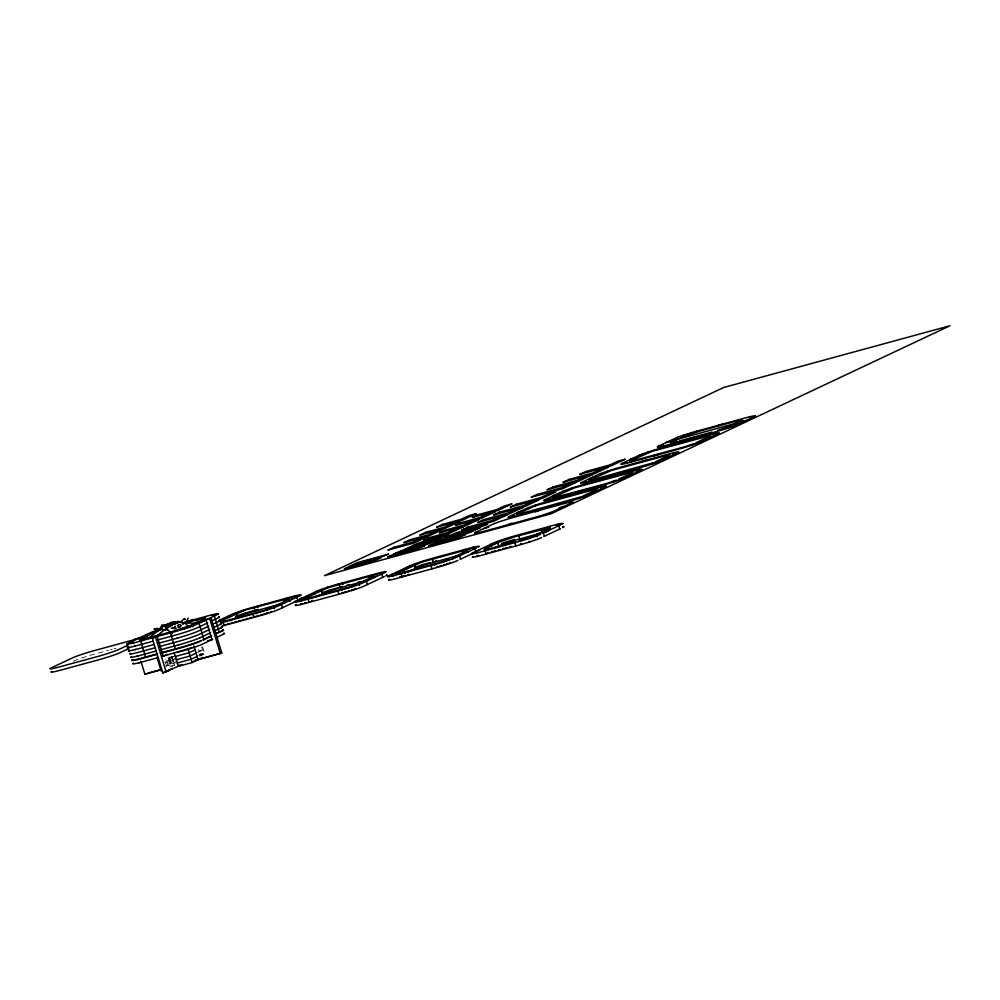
<?xml version="1.0" encoding="UTF-8"?>
<svg xmlns="http://www.w3.org/2000/svg" width="1000" height="1000" viewBox="0 0 1000 1000"><rect width="100%" height="100%" fill="white"/><g stroke="black" fill="none" stroke-linecap="round" stroke-linejoin="round"><path stroke-width="0.75" stroke-dasharray="5 3.75" d="M174.5 629.275L175.613 626.85M177.625 627.238L178.825 624.625L174.075 628.4M172.275 628.737L175.837 625.913M179.112 627.312L181.55 625.375M173.6 656.612L165.062 659.275M172.575 658.112L166.588 660.938L170.362 659.912L165.15 661.612M176.85 657.6L169.975 660.837L174.3 659.663M173.575 661.4L167.587 664.212L171.363 663.188L166.15 664.9M177.85 660.875L170.987 664.112L175.3 662.938M197.525 652.5L203.512 649.675L197.987 651.175M198.525 655.775L204.513 652.95L199 654.463M199.7 656.237L203.812 654.3L201.6 647.062M73.288 661.237L73.675 661.062A17.188 1.137 -17 0 1 94.8 654.013L108.462 650.288M179.938 624.362L181.35 623.975M173.837 628.725L176.025 628.125M174.375 628.75L175.525 628.65M177.887 627.612L179.737 627.112M110.325 649.775L112.188 649.275M114.05 648.763L115.9 648.25M170.413 657.163L173.3 656.375M166.062 662.55L172.975 660.675M203.812 654.3L200.5 655.2L198.725 649.412M165.688 666.213L173.975 663.95M170.625 627.825L176.713 627.913M171.1 628.45L175.538 628.513M179.537 624.288L181.625 626.188M177.113 624.862L180.512 627.975M202.587 646.663L205.1 654.862M175.463 626.275L176.213 628.737M174.312 625.887L175.312 629.175M172.075 656.462L174.587 664.675L168.6 667.5L165.662 657.925M171.637 656.287L174.562 665.863M169.438 656.888L172.375 666.475M169.062 657.825L171.575 666.025M168 657.575L170.512 665.775M165.062 661.338L166.737 666.812M179.75 625.4L180.037 626.763M172.3 627.413A7.738 3.212 74.7 0 0 172.688 628.725A7.738 3.212 74.7 0 0 172.338 627.65M178.15 624.663A7.738 3.212 74.7 0 1 178.925 627.6M175.287 626.263A7.738 3.212 74.7 0 1 175.9 628.987"/><path stroke-width="1.5" d="M175.1 623.513L174.05 623.525M160.012 628.725L161.812 625.3M155.312 637.087L166.262 628.4L168.062 624.975L169.45 624.562M188.225 618.088L186.425 621.512L182.775 624.412M164.662 626.775L178.075 622.775M670.512 442.638L684.312 436.1L701.275 430.7A34.775 2.3 -17 0 1 704.25 429.875L730.312 422.762A34.775 2.3 -17 0 1 733.162 421.987L742.275 420.075L729.912 426.2L717.6 430.425M139.787 639.663L140.9 638.938A34.775 2.3 -17 0 1 142.025 638.375L153.325 633.05A34.775 2.3 -17 0 1 154.725 632.413L158.5 630.9M205.613 618.15L204.613 618.787A34.775 2.3 -17 0 1 203.412 619.375L192.125 624.7A34.775 2.3 -17 0 1 190.725 625.337L171.325 631.8M484.188 549.425L485.3 548.688A34.775 2.3 -17 0 1 486.438 548.125L497.725 542.8A34.775 2.3 -17 0 1 499.125 542.175L515.962 536.425L550.013 527.638M550.05 527.863L548.95 528.575A34.775 2.3 -17 0 1 547.812 529.138L536.525 534.462A34.775 2.3 -17 0 1 535.125 535.087L518.913 540.662M165.487 629.65L173.35 623.688M175.7 623.413C172.675 623.55 178.925 622.275 174.013 623.462L174.662 623.312M180 622.475L184.562 618.525M292.75 597.55L291.962 597.987M302.538 599.487L328.6 587.525L377.438 574.212M377.738 574.362L376.95 574.8M395.712 574.062L421.763 562.1L470.6 548.8M148.55 638.45L164.4 625.4L167.05 624.538M516.688 514.525L536.875 505.05L535.662 505.3M552.225 497.775L574.763 487.75L633.362 471.875M589.075 480.4L611.613 470.387L670.212 454.5M629.462 461.362L652 451.35L710.6 435.462M710.612 435.8L710.037 436.087M131.337 643.012L133.713 642.337L131.412 643.05M242.25 610.825L292.45 597.413M243.3 614.15L244.425 613.675M266.413 609.8L265.675 610.087L268.05 609.412M329.625 586.95L327.3 587.6L328.45 587.375M354.012 589.513L351.875 590.188L352.825 589.763M547.537 499.575L549.9 498.85L547.55 499.625M570.037 488.975L572.425 488.288M606.888 471.6L608.138 471.15M624.775 463.175L627.15 462.45L624.85 463.212M443.825 561.475L446.2 560.8L443.862 561.512M647.288 452.562L649.663 451.887L648.363 452.175M472.312 548.05L474.688 547.325L472.4 548.088M650.1 464.275L652.463 463.55L650.15 464.325M672.6 453.675L674.987 453L673.775 453.25M729.188 427.45L726.912 428.15L729.2 427.388M557.35 524.925L558.5 524.45M177.75 621.775L184.75 623.013L198.088 623.212M177.725 621.788L176.925 622.188M174.6 622.513L173.45 622.325L175.4 622.5M175.125 622.562L174.55 623.312M165.037 626.475L166.363 625.913M268.012 609.362L260.5 611.413M572.362 488.325L571.25 488.713M475.875 532.25L492.562 524.388A17.175 1.137 -17 0 1 493.938 523.787L494.65 523.5M544.925 499.7L561.625 491.825A17.175 1.137 -17 0 1 582.938 484.75M622.175 463.288L638.862 455.425A17.175 1.137 -17 0 1 660.175 448.338M658.512 446.163L675.2 438.3A17.175 1.137 -17 0 1 696.513 431.213M605.2 487L603.6 487.762M640.75 470.238L639.138 471.012M717.987 433.837L701.3 441.7A17.175 1.137 -17 0 1 679.975 448.787L630.7 462.225M219.325 621.15L212.537 624.362M221.337 627.712L214.537 630.925M300.025 599.45L300.75 599.1A17.212 1.137 -17 0 0 301.913 598.425M561 524.688L561.725 524.338A17.212 1.137 -17 0 0 562.875 523.663M221.3 631.013L222.213 630.588A17.212 1.137 -17 0 0 223.363 629.9M299.662 599.625L295.538 601.213A17.175 1.137 -17 0 0 294.312 601.912M220.512 631.862L222.338 630.988A17.212 1.137 -17 0 0 223.487 630.312M384.288 576.613L364.325 586A17.188 1.137 -17 0 1 343.212 593.05M476.45 547.913L458.438 556.4M477.45 551.188L476.712 551.538M560.262 525.037L543.013 533.175M220.5 621.213L244.15 610.538M219.825 631.712L215.538 634.212M219.638 631.8L215.062 633.962M298.55 600.15L279.35 609.188A17.188 1.137 -17 0 1 258.225 616.237L221.375 626.287M374.613 575.913L358.488 583.525M668.438 455.7L655.3 461.887M570.087 503.562L571.688 502.788A17.188 1.137 -17 0 0 572.837 502.125M162.425 628.462A17.188 1.137 -17 0 0 149.562 633.075L128.125 643.162A17.175 1.137 -17 0 0 126.9 643.863M127.9 645.212L119.05 649.375A17.188 1.137 -17 0 1 97.925 656.425L59.462 666.912A17.175 1.137 -17 0 1 57.05 667.55L56.15 667.775A17.212 1.137 -17 0 1 50.175 668.838M128.9 648.5L120.05 652.663A17.188 1.137 -17 0 1 98.938 659.712L60.462 670.2A17.175 1.137 -17 0 1 58.05 670.825L57.088 671.075A17.212 1.137 -17 0 1 51.175 672.125M177.725 666.162L179.938 665.55L162.875 672.938L152.25 638.2L153.887 637.425M188.238 621.237L193.2 619.55L191.562 620.325M152.25 638.2L157.213 636.512L163.225 656.213L167.262 654.312M126.962 644.15A17.175 1.137 -17 0 0 136.325 642.212L174.825 631.712A17.188 1.137 -17 0 0 195.888 624.675L217.325 614.587A17.212 1.137 -17 0 0 218.475 613.9M207.525 640.85L211.975 639.637L205.963 619.95L211.175 618.237L221.8 652.987L194.325 660.763M207.688 622.888L196.912 627.95A17.188 1.137 -17 0 1 175.787 635L156.55 640.25M211.525 621.075L218.325 617.863A17.212 1.137 -17 0 0 219.475 617.188M219.275 620.288L231.962 614.312A17.188 1.137 -17 0 1 253.088 607.263L291.55 596.775A17.175 1.137 -17 0 1 293.975 596.138L294.925 595.9A17.212 1.137 -17 0 1 300.85 594.85M208.688 626.175L197.913 631.237A17.188 1.137 -17 0 1 176.8 638.288M209.688 629.45L198.925 634.525A17.188 1.137 -17 0 1 177.8 641.575L158.562 646.812M213.538 627.638L220.325 624.425A17.212 1.137 -17 0 0 221.488 623.75M229.75 620.6L245.162 613.812L244.475 613.85M210.688 632.737L199.925 637.8M210.875 635.938L203.125 639.587M289.438 599.2L273.312 606.8M211.7 636.025L202.862 640.175M220.375 623.013L257.25 612.95A17.188 1.137 -17 0 0 278.312 605.913L299.75 595.825A17.212 1.137 -17 0 0 300.9 595.138M191.688 647.738L161.562 656.663M212.7 639.3L201.938 644.362A17.188 1.137 -17 0 1 180.812 651.413L177 652.45M216.55 637.487L223.337 634.275A17.212 1.137 -17 0 0 224.5 633.6M298.113 600L316.95 591.125M195.087 649.887L189.1 652.712L175.287 656.475M140.912 661.225L144.9 674.25L146.337 673.575M196.088 653.175L190.1 656L176.287 659.762M314.738 597.413L315.688 596.962M316.65 596.512L330.95 590.363L364.35 581.112M197.087 656.45L191.1 659.275L177.3 663.05M162.875 672.938L172.488 668.4M174.112 652.638L178.3 666.325L192.113 662.562L198.1 659.737L193.912 646.05M199.537 659.062L203.125 657.362M366.025 581.462L384.738 572.638A17.212 1.137 -17 0 0 385.887 571.95M671.225 440.913L666.15 442.55M410.125 565.7L388.713 575.8A17.212 1.137 -17 0 0 387.55 576.475M406.938 572.45L407.9 571.987M408.862 571.538L423.787 565.05L457.512 555.7M507.55 524.875L512.2 523.275L510.562 524.05M536.987 510.988L535.35 511.763L540.013 510.175M541.062 509.075L545.712 507.475L544.087 508.25M570.513 495.2L568.875 495.962L573.525 494.375M576.613 492.325L581.263 490.725L579.625 491.5M606.05 478.438L604.412 479.212L609.075 477.612M613.45 474.95L618.112 473.363L616.475 474.125M642.9 461.075L641.263 461.85L645.913 460.25M653.85 455.913L658.5 454.325L656.862 455.087M683.288 442.038L681.65 442.812L686.312 441.213M690.188 438.787L694.837 437.188L693.2 437.962M719.625 424.913L718 425.675L722.65 424.087M467.6 550.588L452.025 557.925L452.525 559.562M582.913 496.012L595.812 489.938M618.462 479.263L631.362 473.175M695.7 442.85L708.6 436.775M742.913 421.35L741.6 421.962L745.375 420.938M556.938 509.75L569.85 503.675M590.462 493.95L603.362 487.875M626 477.2L638.9 471.125M662.85 459.837L677.588 452.875A17.188 1.137 -17 0 0 678.737 452.212M562.812 523.362A17.212 1.137 -17 0 0 556.95 524.4L555.938 524.663A17.175 1.137 -17 0 0 553.525 525.3L515.025 535.8A17.188 1.137 -17 0 0 493.963 542.825L472.525 552.925A17.212 1.137 -17 0 0 471.375 553.6M460.2 559.325L473.075 553.25M475 552.35L476.337 551.712M493.787 548.413L494.5 548.088M495.913 547.413L498.725 546.087A34.775 2.3 -17 0 1 500.125 545.45L513.763 540.638L540.812 533.175M544.012 536.45L560.15 528.85M590.225 494.062L588.513 494.862A17.175 1.137 -17 0 1 587.137 495.45L586.475 495.725A17.212 1.137 -17 0 1 567.3 501.9L517.913 515.388A17.188 1.137 -17 0 1 508.338 517.388M625.763 477.312L624.062 478.113A17.175 1.137 -17 0 1 622.688 478.7L621.962 478.988M662.613 459.95L660.9 460.737A17.175 1.137 -17 0 1 639.587 467.825M556.7 509.862L555 510.662A17.175 1.137 -17 0 1 553.625 511.25L553.013 511.5A17.212 1.137 -17 0 1 533.787 517.7L484.4 531.188A17.188 1.137 -17 0 1 474.825 533.188M170.7 622.5L174.312 622.075M365.262 581.825L363.325 582.725A17.188 1.137 -17 0 1 342.2 589.775M201.2 640.487L200.925 641.087A17.188 1.137 -17 0 1 179.8 648.138L160.562 653.375M457.663 556.763L456.5 557.3M271.05 607.85L266.15 609.688M201 640.588L200.8 640.675A17.188 1.137 -17 0 1 179.675 647.725L160.438 652.975M356.037 584.663L351.138 586.5M653.8 462.6L589.237 480.7M449.2 559.237L438.65 562.8M450.213 562.525L449.562 562.812M457.887 560.4L457.5 560.588A17.188 1.137 -17 0 1 436.375 567.638L397.912 578.125A17.175 1.137 -17 0 1 395.5 578.763L394.538 579A17.212 1.137 -17 0 1 388.625 580.05M540.7 534.25L540.312 534.425A17.188 1.137 -17 0 1 519.188 541.475L480.725 551.975A17.175 1.137 -17 0 1 478.312 552.6L477.413 552.825A17.212 1.137 -17 0 1 471.438 553.9M541.712 537.537L541.312 537.712A17.188 1.137 -17 0 1 520.188 544.763L481.725 555.25A17.175 1.137 -17 0 1 479.312 555.887L478.35 556.125A17.212 1.137 -17 0 1 472.438 557.175M581.287 496.775L516.788 514.825M693.825 443.725L683.375 447.2M616.55 480.15L606.125 483.612M245.538 613.475L244.9 613.713M168.337 625.538C173.725 623.737 168.05 626.688 165.637 626.812A7.738 3.212 74.7 0 0 165.75 627.575M271.188 611.512L270.462 611.8M168.337 626.075L168.137 625.413L170.463 624.625A8.725 1.663 -12.2 0 0 178.275 622.025M676.575 437.7L677.288 437.413M640.238 454.825L640.95 454.55M563 491.238L563.713 490.95M736.213 425.188L735.55 425.45M699.875 442.312L699.212 442.587M659.475 461.35L658.812 461.625M160.012 629.5L161.513 629.012M580.625 482.987A17.188 1.137 -17 0 1 581.7 482.35L598.462 474.462A17.175 1.137 -17 0 1 599.837 473.875L600.55 473.587M421.475 565L422.975 564.513M622.013 478.963L622.062 478.95A17.212 1.137 -17 0 1 602.85 485.15L553.45 498.638A17.188 1.137 -17 0 1 543.888 500.637M355.775 588.488L354.6 588.938M423.363 564.538L421.562 565.075M478.75 555.525L476.863 556.087L478.338 555.5M447.775 563.513L446.5 563.9M536.2 505.525L597.825 488.625M167.338 624.562L170.225 623.587M170.375 623.538L173.062 622.525M167.55 625.475L173.475 623.6L167.175 625.212M173.775 624.038L178.05 622.55M169.838 623.562L171.85 622.775M169.675 623.775L168.175 624.288M536.375 505.25L534.525 505.712L535.8 505.438M268.512 612.513L266.6 613.162M169.625 623.475L171.7 622.812L172.087 624.012M172.087 622.775L172.562 622.625M178.35 622.45L180.125 621.862M352.912 589.525L351.587 589.975M170.925 624.462L172.062 624.138M329.412 590.487L328.263 590.962L329.975 590.487M421.712 561.925C418.225 562.8 425.037 560.95 421.575 561.788M351.388 586.613L350.8 586.825L353.038 586.225L345.487 588.225M160.525 629.475L167.562 629.938M245.238 613.787L279.363 604.3M300.487 604.062L302.125 603.612L300.538 604.212M530.288 541.487L528.925 541.888L529.725 541.487M444.837 564.525L443.5 564.95M172.138 623.837L171.337 624.038L173.6 623.65M173.4 623.675L171.025 624.263M243.738 610.475L242.3 610.862M691.488 444.875C695.238 443.988 689.013 445.45 691.8 444.95M513.162 515.913C509.562 517.263 516.512 514.812 513.3 516.05M265.512 613.5L263.475 614.125M476.812 552.375C480.613 551.438 473.475 553.25 476.95 552.513M528.95 538.325C531.613 537.3 526.038 539.263 528.812 538.188M673.913 453.387L672.65 453.713M578.875 497.975C575.462 499.35 582.625 496.788 578.837 498.175M212.812 615.025C216.5 614.087 209.375 616.05 213.038 615.138M505.487 538.888C501.75 540.275 509.212 537.788 505.262 539.138M267.887 613.112C271.175 611.85 264.35 614.25 268.012 612.9M393.175 575.188C389.963 576.487 396.65 574.087 392.962 575.438M349.825 590.525L348.462 590.938M648.413 452.337L647.325 452.612M608.013 471.375L609.25 470.875L606.925 471.65M585.425 482.013C589.237 480.625 582.325 483.013 585.638 481.763M571.3 488.525L570.05 489.012M637.013 470.588C633.375 472 640.75 469.438 636.8 470.838M614.513 481.2C610.725 482.6 618.088 480.037 614.388 481.413M601.388 487.375C603.975 486.712 598.3 488.288 601.425 487.537M328.413 587.212L329.613 586.912M557.263 524.95L556.275 525.112L558.4 524.462M352.788 589.95L353.762 589.5M162.062 625.225L163.137 624.938M441.712 565.487L439.575 566.1M521.4 543.513L520.55 543.763M262.15 614.513L260.55 614.95M711.938 432.075L711.562 432.175A34.775 2.3 -17 0 1 708.587 433L682.525 440.112A34.775 2.3 -17 0 1 679.675 440.875L679.5 440.925M171 624.138L170.338 624.312M696.425 431.25L745.8 417.775A17.188 1.137 -17 0 1 755.375 415.775M716.413 431.625L667.038 445.1A17.188 1.137 -17 0 1 657.463 447.1M660.088 448.375L709.463 434.9M639.675 467.788L590.3 481.262A17.188 1.137 -17 0 1 580.725 483.263M582.837 484.775L632.225 471.312A17.188 1.137 -17 0 1 641.8 469.3M338.038 584.087L376.538 573.587A17.175 1.137 -17 0 1 378.95 572.95L379.913 572.712M432.762 561.8L433.862 561.5M505.925 542.513L505.275 542.663M260.338 611.45L220.487 622.3M345.325 588.263L302.863 599.625M438.488 562.837L396.012 574.212M342.238 589.763L303.738 600.262A17.175 1.137 -17 0 1 294.375 602.2M435.4 564.338L396.912 574.837A17.175 1.137 -17 0 1 394.487 575.475L393.525 575.712M346.325 591.55L344.475 592.05M176.825 638.275L157.55 643.538M343.237 593.038L304.738 603.538A17.175 1.137 -17 0 1 295.375 605.487M178.837 644.837L159.562 650.1M666.8 442.25L746.688 420.312M631.112 459.062L634.888 458.038L629.812 459.675M710.35 437.45L705.263 439.087L709.038 438.062M682.775 447.362L629.6 461.662M590.725 478.1L594.5 477.075L589.412 478.725M669.95 456.488L664.875 458.125L668.65 457.1M553.875 495.475L557.65 494.438L552.575 496.087M633.112 473.85L628.025 475.5L631.8 474.462M605.538 483.775L552.362 498.062M518.337 512.225L522.112 511.2L517.025 512.837M597.562 490.6L592.487 492.25L596.263 491.225M484.812 528.025L488.587 526.987L483.512 528.638M564.05 506.4L558.962 508.05L562.737 507.025M174.013 622.15L174.412 622.888M184.325 622.3L209.125 615.538A17.175 1.137 -17 0 1 211.537 614.9L212.5 614.663A17.212 1.137 -17 0 1 218.412 613.612M186.975 622.438L205.613 617.875M139.488 637.8L134.275 639.513L138.05 638.475M207.4 619.275L211.175 618.237M256.262 609.963L257.9 609.513M340.7 586.925L342.35 586.475M347.163 585.163L349.012 584.65M358.312 582.112L360.175 581.6M435.513 561.05L436.538 560.55M493.038 547.75L515.538 541.613M152.838 641.263L137.325 645.5A17.175 1.137 -17 0 1 127.963 647.438M258.45 615.525L257.013 615.475M438.175 566.487L436.6 566.925M494.038 551.038L495.438 550.65M498.25 549.888L499.663 549.5M502.475 548.737L503.875 548.35M505.288 547.962L506.7 547.587M509.513 546.812L510.913 546.438M227.375 624.012L229.237 623.5M231.088 623L232.95 622.487M234.812 621.975L236.675 621.475M238.538 620.962L240.387 620.462M242.25 619.95L244.112 619.438M245.975 618.938L247.838 618.425M249.688 617.925L251.55 617.413M253.412 616.9L255.275 616.4M311.575 601.038L312.238 600.413M342.9 592.487L342.05 592.5M405.262 575.475L403.438 575.962M407.388 574.888L409.25 574.388M153.837 644.55L138.325 648.775A17.175 1.137 -17 0 1 128.963 650.713M154.838 647.837L139.338 652.062A17.175 1.137 -17 0 1 136.912 652.688L135.963 652.938A17.212 1.137 -17 0 1 130.037 653.988M155.838 651.112L140.338 655.337A17.175 1.137 -17 0 1 130.975 657.275M157.463 653.787L141.213 658.213A17.175 1.137 -17 0 1 138.8 658.85L137.838 659.087A17.212 1.137 -17 0 1 131.925 660.138M156.85 654.4L141.337 658.625A17.175 1.137 -17 0 1 131.975 660.562M157.85 657.675L142.338 661.9A17.175 1.137 -17 0 1 132.975 663.85M147.787 673.175L160.8 669.625M195.763 660.088L221.8 652.987M144.9 674.25L160.8 669.912M177.75 665.825L182.075 664.65M166.15 671.4L169.462 670.487M225.55 624.513L223.463 625.075M309.75 601.525L308.45 601.888M245.025 613.513L243.337 614.138M401.362 576.525L399.588 576.987M492.275 547.962L484.3 549.637M492.362 551.487L491.463 551.725M677.837 441.35L670.612 442.812M171.9 624.038L173.062 623.75M472.125 547.525L473.088 547.288M133.825 642.862L133.012 643.075M301.25 600.913L300.363 601.138M134.838 646.15L133.95 646.375M302.325 604.175L301.425 604.4M135.912 649.412L135.075 649.625M137.925 655.975L137.088 656.188M138.85 659.275L138.025 659.488M139.925 662.537L138.963 662.775M135.125 639.487L135.638 639.362A17.212 1.137 -17 0 1 140.512 638.35M169.488 625.712L173.2 624.438M306.038 602.5L304.6 602.812M169.425 625.725L171.863 625.112A7.738 3.212 74.7 0 0 171.962 625.875M488.312 552.487L487.475 552.663M154.787 628.812L157.762 628.375M166.875 625.2L164.45 625.9M160.188 630.125L153.963 629M157.65 628.625L161.35 629.188M139.887 639.888L171.137 631.862L171.8 634.05M180.375 621.788L183.55 622.863M174.812 622.312L174.913 622.337A9.062 0.762 -15 0 0 175.625 621.875M184.75 623.013L189.95 627.775M166.262 628.4L171.925 633.587M169.55 624.475L169.338 623.65M558.775 525.737L559.775 529.025M549.175 526.475L549.812 528.525M547.825 529.138L548.488 531.325M545.3 530.325L545.962 532.513M543.387 533L544.388 536.275M541.213 529.513L542.225 532.788M536.525 534.462L537.188 536.65M519.425 534.6L519.675 535.413M518.713 535.65L519.712 538.938M514.825 542.663L515.837 545.95M497.725 542.8L498.725 546.087M490.863 544.275L491.488 546.325M485.075 550.788L486.075 554.075M474.963 548.612L475.962 551.888M475.475 551.525L476.1 553.575M467.413 550.675L467.975 552.513M465.363 549.35L465.737 550.575M462.088 550.887L462.912 553.55M459.575 555.862L460.575 559.15M435.6 557.463L435.913 558.488M434.288 564L434.725 565.438M432.337 559.012L433.338 562.288M431.012 565.538L432.013 568.825M414.588 565.087L415.6 568.362M407.05 567.137L407.488 568.575M404.525 572.112L404.963 573.55M401.25 573.663L402.25 576.938M399.2 572.337L399.637 573.775M391.662 574.4L392.287 576.45M381.788 574.038L382.788 577.312M374.237 576.087L374.688 577.525M372.2 574.775L372.512 575.8M368.925 576.312L369.613 578.562M366.4 581.287L367.4 584.562M358.85 583.35L359.487 585.4M342.438 582.888L342.938 584.525M341.112 589.412L341.425 590.45M339.162 584.438L340.163 587.712M337.85 590.962L338.85 594.237M321.425 590.5L322.425 593.787M313.875 592.562L314.438 594.412M311.35 597.537L311.663 598.562M308.087 599.075L309.088 602.362M306.038 597.762L306.537 599.4M298.488 599.812L298.988 601.462M296.8 597.225L297.812 600.5M289.262 599.275L289.95 601.538M287.213 597.962L287.712 599.6M283.938 599.5L284.875 602.575M281.413 604.475L282.413 607.762M273.875 606.538L274.5 608.587M257.45 606.075L257.887 607.513M256.125 612.612L256.375 613.425M254.175 607.625L255.175 610.9M252.862 614.15L253.863 617.425M236.438 613.688L237.438 616.975M228.888 615.75L229.45 617.6M226.375 620.725L226.625 621.55M223.1 622.275L224.1 625.55M221.05 620.95L221.55 622.587M214.375 615.988L219.387 632.388M209.737 618.925L220.35 653.662M204.775 616.725L205.338 618.562M203.425 619.375L204.088 621.562M200.888 620.575L201.562 622.762M198.988 623.237L204 639.65M196.812 619.75L197.825 623.038M192.125 624.7L192.787 626.888M187.925 648.875L192.113 662.562M170.425 632.913L175.45 649.325M155.575 637.288L166.2 672.038M156.988 657.312L161.175 671M146.463 634.513L147.088 636.562M142.025 638.375L142.7 640.562M140.662 641.038L145.688 657.438M131.075 641.762L131.575 643.413M494.6 523.513A17.212 1.137 -17 0 1 513.763 517.337L563.162 503.862A17.188 1.137 -17 0 1 572.737 501.85M474.725 532.913A17.188 1.137 -17 0 1 475.788 532.275M508.237 517.112A17.188 1.137 -17 0 1 509.312 516.475L526.075 508.587A17.175 1.137 -17 0 1 527.45 507.987L528.162 507.7A17.212 1.137 -17 0 1 547.288 501.538L596.675 488.062A17.188 1.137 -17 0 1 606.25 486.062M606.35 486.337A17.188 1.137 -17 0 1 605.275 486.975M630.7 462.225A17.188 1.137 -17 0 1 621.125 464.225M621.025 463.95A17.188 1.137 -17 0 1 622.087 463.312M719.137 433.175A17.188 1.137 -17 0 1 718.062 433.812M709.45 434.9A17.188 1.137 -17 0 1 719.038 432.9M600.5 473.6A17.212 1.137 -17 0 1 619.675 467.425L669.062 453.938A17.188 1.137 -17 0 1 678.637 451.938M543.787 500.363A17.188 1.137 -17 0 1 544.85 499.725M641.9 469.575A17.188 1.137 -17 0 1 640.825 470.225M657.362 446.825A17.188 1.137 -17 0 1 658.438 446.188M755.475 416.05A17.188 1.137 -17 0 1 754.4 416.688L737.638 424.575A17.175 1.137 -17 0 1 716.312 431.65M218.5 616.912A17.212 1.137 -17 0 1 219.412 616.888M127.9 647.15A17.175 1.137 -17 0 1 128.438 646.787M131.912 660.275A17.175 1.137 -17 0 1 132.463 659.912M222.512 630.05A17.212 1.137 -17 0 1 223.438 630.025M131.862 659.85A17.212 1.137 -17 0 1 132.55 659.412M222.5 629.625A17.212 1.137 -17 0 1 223.3 629.612M172.013 622.35A8.725 1.663 -12.2 0 1 164.213 625.05M185.3 619.263A9.062 0.787 -24.7 0 1 184.488 619.05M175.812 622.725A8.725 1.663 -12.2 0 1 168 625.425M178.088 621.175A9.062 0.762 -15 0 1 177.237 621.65M220.487 620.462A17.212 1.137 -17 0 1 219.288 621.163M219.5 620.2A17.212 1.137 -17 0 1 220.425 620.175M128.9 650.425A17.175 1.137 -17 0 1 129.45 650.062M220.5 623.488A17.212 1.137 -17 0 1 221.425 623.462M129.975 653.7A17.212 1.137 -17 0 1 130.525 653.337M222.488 627.025A17.212 1.137 -17 0 1 221.3 627.725M221.513 626.763A17.212 1.137 -17 0 1 222.425 626.737M199.9 637.812A17.188 1.137 -17 0 1 178.8 644.85M130.912 656.988A17.175 1.137 -17 0 1 131.45 656.625M223.512 633.325A17.212 1.137 -17 0 1 224.438 633.3M132.912 663.55A17.175 1.137 -17 0 1 133.463 663.2M501.512 543.575A17.188 1.137 -17 0 1 514.55 539.487M563.875 526.938A17.212 1.137 -17 0 1 562.688 527.638M562.513 526.725A17.212 1.137 -17 0 1 563.825 526.65M472.375 556.888A17.212 1.137 -17 0 1 472.962 556.5M218.5 617.2A17.212 1.137 -17 0 1 218.863 617.225M219.5 620.487A17.212 1.137 -17 0 1 219.862 620.5M128.525 647.712A17.212 1.137 -17 0 1 127.475 647.75M127.413 647.463A17.212 1.137 -17 0 1 128.55 646.8M129.462 651A17.212 1.137 -17 0 1 128.488 651.025M128.425 650.738A17.212 1.137 -17 0 1 128.763 650.5M235.512 616.538A17.188 1.137 -17 0 1 254.088 610.55M300.55 598.2A17.212 1.137 -17 0 1 301.85 598.138M316.975 591.125A17.188 1.137 -17 0 1 338.075 584.075M322.512 592.587A17.188 1.137 -17 0 1 338.625 587.487M379.963 572.7A17.212 1.137 -17 0 1 385.825 571.663M386.9 575.237A17.212 1.137 -17 0 1 385.7 575.925M386.512 574.925A17.212 1.137 -17 0 1 386.838 574.938M295.312 605.2A17.175 1.137 -17 0 1 296.5 604.5M410.15 565.7A17.188 1.137 -17 0 1 431.238 558.65L469.712 548.162A17.212 1.137 -17 0 1 479 546.237M414.525 567.6A17.188 1.137 -17 0 1 430.275 562.487M479.062 546.525A17.212 1.137 -17 0 1 477.863 547.225M480.062 549.812A17.212 1.137 -17 0 1 478.875 550.5M456.475 557.312A17.188 1.137 -17 0 1 435.375 564.35M393.488 575.737A17.212 1.137 -17 0 1 387.612 576.763M388.562 579.763A17.212 1.137 -17 0 1 389.513 579.188M134.462 639.663A17.175 1.137 -17 0 0 132.262 640.238L93.775 650.75A17.188 1.137 -17 0 0 72.7 657.775L51.275 667.875A17.212 1.137 -17 0 0 50.113 668.55M51.112 671.838A17.212 1.137 -17 0 1 51.612 671.5M183.263 628.837L185.613 628.125L183.263 628.837M294.188 596.638L296.525 595.938L294.188 596.638M298.775 601.05L301.125 600.388L298.812 601.025M379.175 573.45L381.525 572.788L379.212 573.438M661.137 446.025L663.487 445.325L661.137 446.025M683.65 435.425L685.987 434.712L683.65 435.425M713.025 434.613L715.362 433.913L713.025 434.613M749.362 417.488L751.55 416.8L749.438 417.463M723.625 387.512L324.5 575.638L550.875 513.875L950 325.75L723.625 387.512M350.25 566.038L344.263 568.862L375.213 560.425L381.188 557.6L377.425 558.625L378.862 557.95L388.625 554.1L357.688 562.537L351.7 565.363L355.462 564.338L350.25 566.038M361.95 562.025L355.087 565.262L370.938 560.938L377.8 557.7L361.95 562.025M393.925 547.312L387.925 550.138L413.95 543.038L427.8 536.5L420.262 538.562L412.413 542.263L393.925 547.312M409.738 539.85L403.738 542.688L429.762 535.575L443.625 529.05L436.075 531.112L428.225 534.812L409.738 539.85M425.75 532.3L419.75 535.138L445.788 528.025L459.637 521.5L452.088 523.562L444.237 527.263L425.75 532.3M442.537 524.4L436.538 527.225L462.562 520.125L476.413 513.587L468.875 515.65L461.025 519.35L442.537 524.4M393.625 554.212L387.638 557.038L418.575 548.587L424.562 545.763L420.788 546.8L431.987 542.263L401.05 550.712L395.062 553.525L398.837 552.5L397.388 553.175L393.625 554.212M429.55 537.587L423.537 540.413L449.575 533.312L463.425 526.788L455.887 528.837L448.038 532.537L429.55 537.587M445.363 530.138L439.363 532.962L465.387 525.862L479.25 519.325L471.7 521.388L463.85 525.087L445.363 530.138M461.375 522.587L455.375 525.413L481.413 518.312L495.262 511.775L487.713 513.837L479.862 517.537L461.375 522.587M478.162 514.675L472.15 517.5L498.188 510.4L512.038 503.875L504.5 505.925L496.65 509.625L478.162 514.675M410.562 546.65L404.575 549.475L435.513 541.038L441.5 538.212L437.725 539.237L439.162 538.562L448.925 534.712L417.987 543.15L412 545.975L415.775 544.95L414.338 545.625L410.562 546.65M405.325 550.188L398.45 553.425L414.3 549.113L421.163 545.862L405.325 550.188M422.262 542.638L415.387 545.875L431.238 541.55L438.113 538.312L422.262 542.638M467.688 527.175L461.688 530.013L493.387 521.362L507.238 514.825L499.688 516.888L491.838 520.588L467.688 527.175M483.512 519.725L477.5 522.55L509.2 513.9L523.05 507.375L515.5 509.438L507.65 513.138L483.512 519.725M499.525 512.175L493.525 515L525.212 506.362L539.062 499.825L531.525 501.887L523.675 505.588L499.525 512.175M516.3 504.263L510.3 507.1L542 498.45L555.85 491.912L548.3 493.975L540.45 497.675L516.3 504.263M537.125 494.45L531.125 497.287L562.812 488.638L576.663 482.1L569.125 484.162L561.263 487.863L537.125 494.45M552.938 487L546.938 489.825L578.625 481.175L592.475 474.65L584.938 476.712L577.087 480.412L552.938 487M568.95 479.45L562.95 482.275L594.65 473.638L608.5 467.1L600.95 469.162L593.1 472.863L568.95 479.45M585.737 471.538L579.725 474.375L611.425 465.725L625.275 459.188L617.725 461.25L609.875 464.95L585.737 471.538M434.538 543.05L428.55 545.862L459.487 537.425L465.475 534.6L461.7 535.638L472.9 531.1L441.962 539.55L435.975 542.362L439.75 541.337L438.312 542.013L434.538 543.05M449.325 536.075L443.338 538.9L474.275 530.462L480.262 527.638L476.488 528.663L477.925 527.987L487.688 524.138L456.75 532.575L450.763 535.4L454.538 534.375L453.088 535.05L449.325 536.075M446.238 539.025L439.363 542.263L455.213 537.938L462.075 534.7L446.238 539.025M461.025 532.062L454.15 535.3L470 530.975L476.863 527.737L461.025 532.062"/></g></svg>
